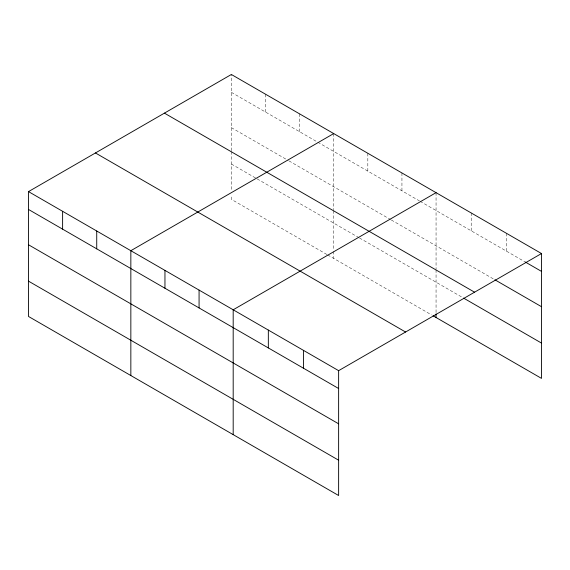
<?xml version="1.0" encoding="UTF-8"?>
<svg xmlns="http://www.w3.org/2000/svg" width="570" height="570" viewBox="0 0 570 570"><rect width="100%" height="100%" fill="white"/><g stroke="black" fill="none" stroke-linecap="round" stroke-linejoin="round"><path stroke-width="0.43" stroke-dasharray="2.85 2.14" d="M231.37 150.715L231.37 74.485M231.37 92.333L317.034 141.787M317.789 142.229L419.378 200.875M420.133 201.317L525.455 262.122M231.37 127.644L288.228 160.469M288.983 160.904L390.571 219.557M391.326 219.992L494.126 279.343M231.37 164.025L256.386 178.467M257.148 178.902L358.73 237.555M359.485 237.989L462.797 297.64M326.888 254.484L231.37 199.336L231.37 194.919M327.65 254.918L431.504 314.882M506.352 233.251L506.352 251.092M471.205 212.952L471.205 230.8M436.057 192.66L436.057 268.89M436.057 269.774L436.057 313.094M401.943 172.966L401.943 190.808M367.828 153.273L367.828 171.114M333.714 133.572L333.714 209.803M333.714 210.686L333.714 250.479M333.714 251.356L333.714 258.424M299.599 113.879L299.599 131.72M265.485 94.185L265.485 112.026M231.37 151.599L231.37 191.392"/><path stroke-width="0.85" d="M338.63 423.816L338.63 370.664L28.5 191.613L28.5 316.457L338.63 495.515L338.63 423.816L28.5 244.765M433.022 315.759L541.5 378.387L541.5 253.543L231.37 74.485L28.5 191.613M333.714 133.572L130.844 250.7L130.844 375.545M436.057 192.66L233.187 309.788L233.187 434.632M338.63 370.664L541.5 253.543M525.455 262.122L541.5 271.384M494.888 279.785L541.5 306.696M164.424 113.138L474.553 292.189M463.56 298.082L541.5 343.076M95.447 152.96L405.576 332.018M28.5 209.454L338.63 388.512M28.5 281.145L338.63 460.204M436.057 313.977L436.057 317.511M303.482 350.372L303.482 368.213M268.335 330.08L268.335 347.921M199.072 290.094L199.072 307.935M164.958 270.394L164.958 288.242M96.729 231.007L96.729 248.848M62.614 211.313L62.614 229.154"/></g></svg>
